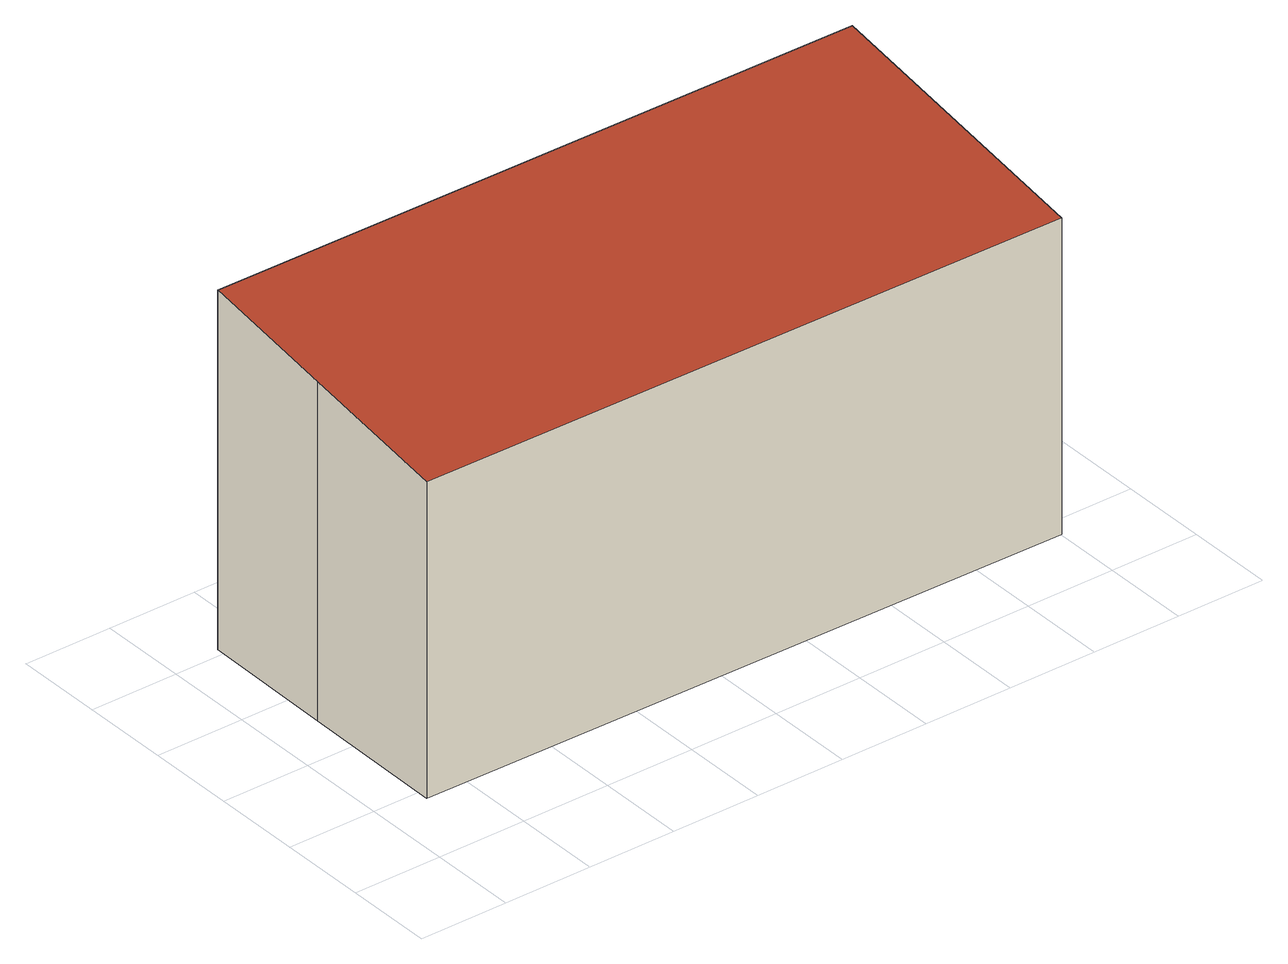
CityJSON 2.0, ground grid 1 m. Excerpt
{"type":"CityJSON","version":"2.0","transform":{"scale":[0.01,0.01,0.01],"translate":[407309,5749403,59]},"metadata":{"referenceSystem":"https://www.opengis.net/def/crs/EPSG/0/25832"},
"CityObjects":{
"building1":{"type":"Building","attributes":{"Gemeindeschluessel":"05515000","Geometrietyp2DReferenz":"3000","function":"51009_1610","roofType":"2100","measuredHeight":4.01},"geometry":[{"type":"Solid","lod":"2","boundaries":[[[[0,1,2,3]],[[4,5,1,0]],[[6,7,5,4]],[[8,9,7,6]],[[3,2,9,8]],[[6,4,0,3,8]],[[1,5,7,9,2]]]],"semantics":{"surfaces":[{"type":"WallSurface"},{"type":"RoofSurface"},{"type":"GroundSurface"}],"values":[[0,0,0,0,0,1,2]]}}]}
},
"vertices":[
[55,255,458],[55,255,80],[53,87,80],[53,87,433],[57,409,481],[57,409,80],[805,401,481],[805,401,80],[801,78,433],[801,78,80]
]}
